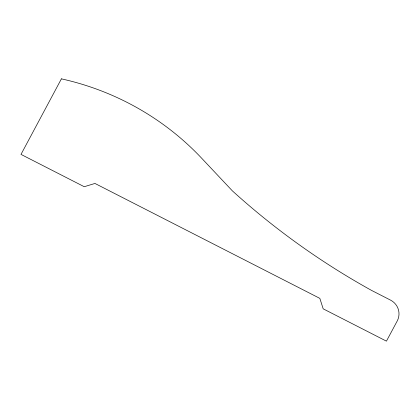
<?xml version="1.0" encoding="UTF-8"?>
<svg xmlns="http://www.w3.org/2000/svg" width="420" height="420" viewBox="0 0 420 420"><rect width="100%" height="100%" fill="white"/><g stroke="black" fill="none" stroke-linecap="round" stroke-linejoin="round"><path stroke-width="0.63" d="M61.404 78.85L21 154.397L84.247 186.722L94.952 183.446L319.835 298.368L323.19 308.831L386.437 341.15L397.21 321.011A15.86 15.503 0.2 0 0 390.5 300.095L371.558 290.414A743.516 726.721 0.2 0 1 232.344 190.843L201.716 158.282A272.228 266.081 0.2 0 0 61.404 78.85"/></g></svg>
